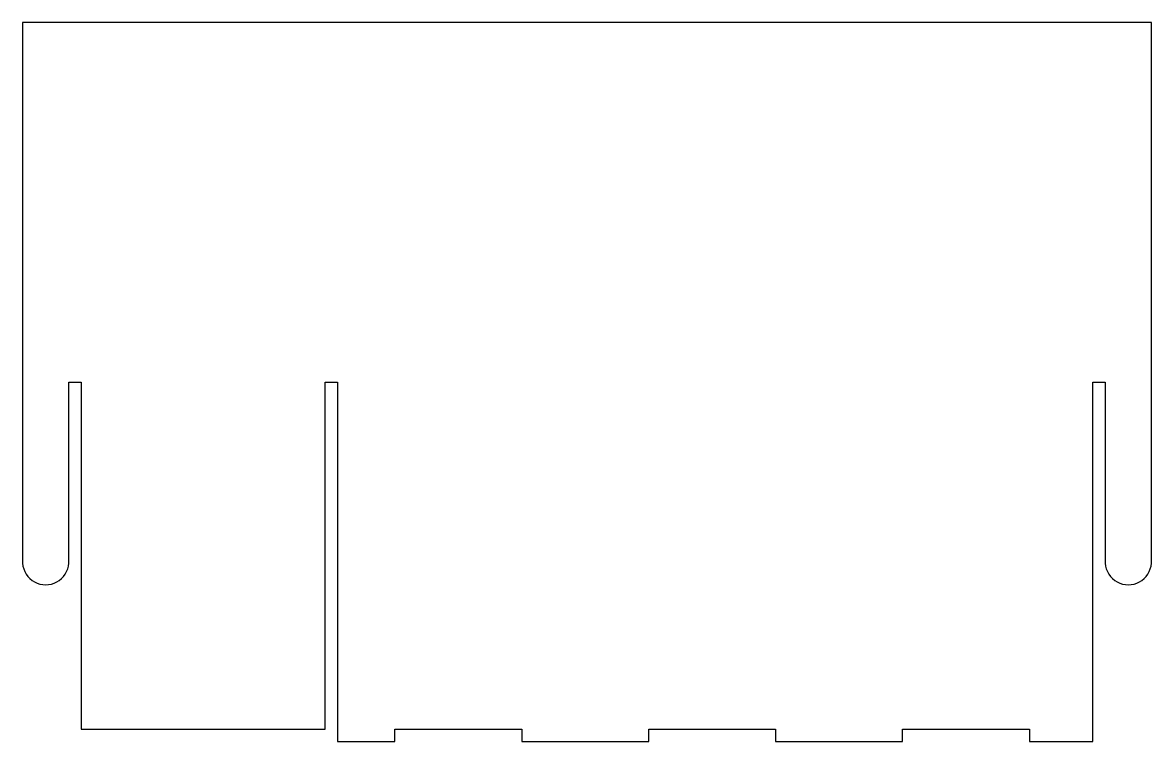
# Model space of a CAD drawing. Header units: metres. Extents: x -15 to 308, y -206 to 0.
import ezdxf

# ---------------------------------------------------------------- set-up
doc = ezdxf.new("R2010")
doc.units = ezdxf.units.M

msp = doc.modelspace()

# ---------------------------------------------------------------- linework, layer by layer
for p, q in [((308.5, 0), (-15, 0)), ((-15, 0), (-15, -154.5)), ((308.5, -154.5), (308.5, 0)), ((-1.75, -154.5), (-1.75, -103)), ((-1.75, -103), (1.75, -103)), ((1.75, -103), (1.75, -202.5)), ((71.75, -202.5), (71.75, -103)), ((71.75, -103), (75.25, -103)), ((75.25, -103), (75.25, -206)), ((291.75, -206), (291.75, -103)), ((291.75, -103), (295.25, -103)), ((295.25, -103), (295.25, -154.5)), ((-15, -154.5), (-14.9869, -154.5)), ((-14.9869, -154.5), (-14.9869, -154.916)), ((-14.9869, -154.916), (-14.8826, -155.741)), ((-1.86734, -155.741), (-1.76306, -154.916)), ((-1.76306, -154.916), (-1.76306, -154.5)), ((-1.76306, -154.5), (-1.75, -154.5)), ((295.25, -154.5), (295.263, -154.5)), ((295.263, -154.5), (295.263, -154.916)), ((295.263, -154.916), (295.367, -155.741)), ((308.383, -155.741), (308.487, -154.916)), ((308.487, -154.916), (308.487, -154.5)), ((308.487, -154.5), (308.5, -154.5)), ((-14.8826, -155.741), (-14.6757, -156.547)), ((-14.6757, -156.547), (-14.3695, -157.321)), ((-14.3695, -157.321), (-13.9687, -158.05)), ((-13.9687, -158.05), (-13.4796, -158.723)), ((-3.27034, -158.723), (-2.78133, -158.05)), ((-2.78133, -158.05), (-2.38051, -157.321)), ((-2.38051, -157.321), (-2.07425, -156.547)), ((-2.07425, -156.547), (-1.86734, -155.741)), ((295.367, -155.741), (295.574, -156.547)), ((295.574, -156.547), (295.881, -157.321)), ((295.881, -157.321), (296.281, -158.05)), ((296.281, -158.05), (296.77, -158.723)), ((306.98, -158.723), (307.469, -158.05)), ((307.469, -158.05), (307.869, -157.321)), ((307.869, -157.321), (308.176, -156.547)), ((308.176, -156.547), (308.383, -155.741)), ((-13.4796, -158.723), (-12.9101, -159.329)), ((-12.9101, -159.329), (-12.2691, -159.86)), ((-12.2691, -159.86), (-11.5666, -160.306)), ((-11.5666, -160.306), (-10.8138, -160.66)), ((-10.8138, -160.66), (-10.0226, -160.917)), ((-10.0226, -160.917), (-9.20532, -161.073)), ((-9.20532, -161.073), (-8.375, -161.125)), ((-8.375, -161.125), (-7.54466, -161.073)), ((-7.54466, -161.073), (-6.72742, -160.917)), ((-6.72742, -160.917), (-5.93617, -160.66)), ((-5.93617, -160.66), (-5.18338, -160.306)), ((-5.18338, -160.306), (-4.48091, -159.86)), ((-4.48091, -159.86), (-3.83987, -159.329)), ((-3.83987, -159.329), (-3.27034, -158.723)), ((296.77, -158.723), (297.34, -159.329)), ((297.34, -159.329), (297.981, -159.86)), ((297.981, -159.86), (298.683, -160.306)), ((298.683, -160.306), (299.436, -160.66)), ((299.436, -160.66), (300.227, -160.917)), ((300.227, -160.917), (301.045, -161.073)), ((301.045, -161.073), (301.875, -161.125)), ((301.875, -161.125), (302.705, -161.073)), ((302.705, -161.073), (303.523, -160.917)), ((303.523, -160.917), (304.314, -160.66)), ((304.314, -160.66), (305.067, -160.306)), ((305.067, -160.306), (305.769, -159.86)), ((305.769, -159.86), (306.41, -159.329)), ((306.41, -159.329), (306.98, -158.723)), ((1.75, -202.5), (71.75, -202.5)), ((91.6875, -206), (91.6875, -202.5)), ((91.6875, -202.5), (128.062, -202.5)), ((128.062, -202.5), (128.062, -206)), ((164.438, -206), (164.438, -202.5)), ((164.438, -202.5), (200.812, -202.5)), ((200.812, -202.5), (200.812, -206)), ((237.188, -206), (237.188, -202.5)), ((237.188, -202.5), (273.562, -202.5)), ((273.562, -202.5), (273.562, -206)), ((75.25, -206), (91.6875, -206)), ((128.062, -206), (164.438, -206)), ((200.812, -206), (237.188, -206)), ((273.562, -206), (291.75, -206))]:
    msp.add_line(p, q)

doc.saveas('drawing.dxf')
